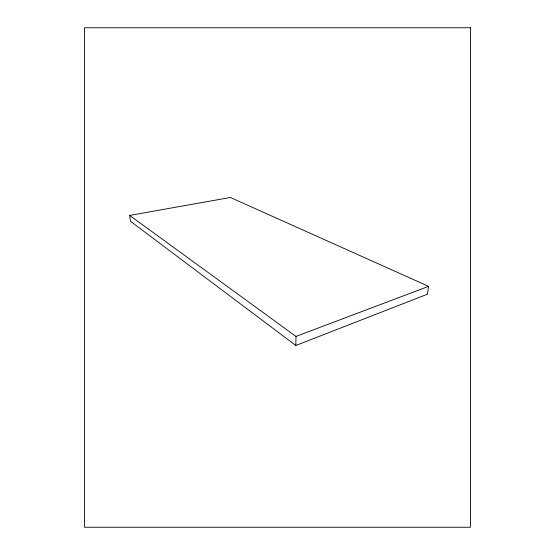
<?xml version="1.0" encoding="UTF-8"?>
<svg xmlns="http://www.w3.org/2000/svg" width="555" height="555" viewBox="0 0 555 555"><rect width="100%" height="100%" fill="white"/><g stroke="black" fill="none" stroke-linecap="round" stroke-linejoin="round"><path stroke-width="0.83" d="M295.822 345.488L295.988 336.434L129.703 215.423L130.487 221.292L295.822 345.488L427.454 294.199L428.592 286.345L230.367 197.476L129.703 215.423M295.988 336.434L428.592 286.345M470.487 27.75L84.513 27.75L84.513 527.25L470.487 527.25L470.487 27.75"/></g></svg>
